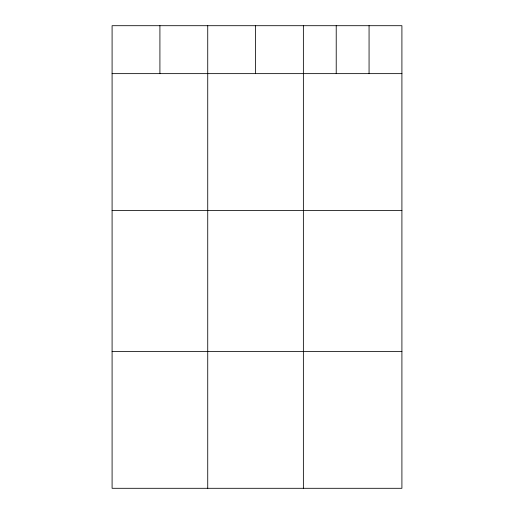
<?xml version="1.0" encoding="UTF-8"?>
<svg xmlns="http://www.w3.org/2000/svg" width="514" height="514" viewBox="0 0 514 514"><rect width="100%" height="100%" fill="white"/><g stroke="black" fill="none" stroke-linecap="round" stroke-linejoin="round"><path stroke-width="0.77" d="M401.909 73.637L401.909 488.3L112.091 488.3L112.091 25.7L401.909 25.7L401.909 73.637L112.091 73.637M112.091 210.477L401.909 210.477M112.091 351.46L401.909 351.46M369.065 25.7L369.065 73.637M336.22 25.7L336.22 73.637M303.369 25.7L303.369 488.3M255.548 25.7L255.548 73.637M207.733 25.7L207.733 488.3M159.912 25.7L159.912 73.637"/></g></svg>
